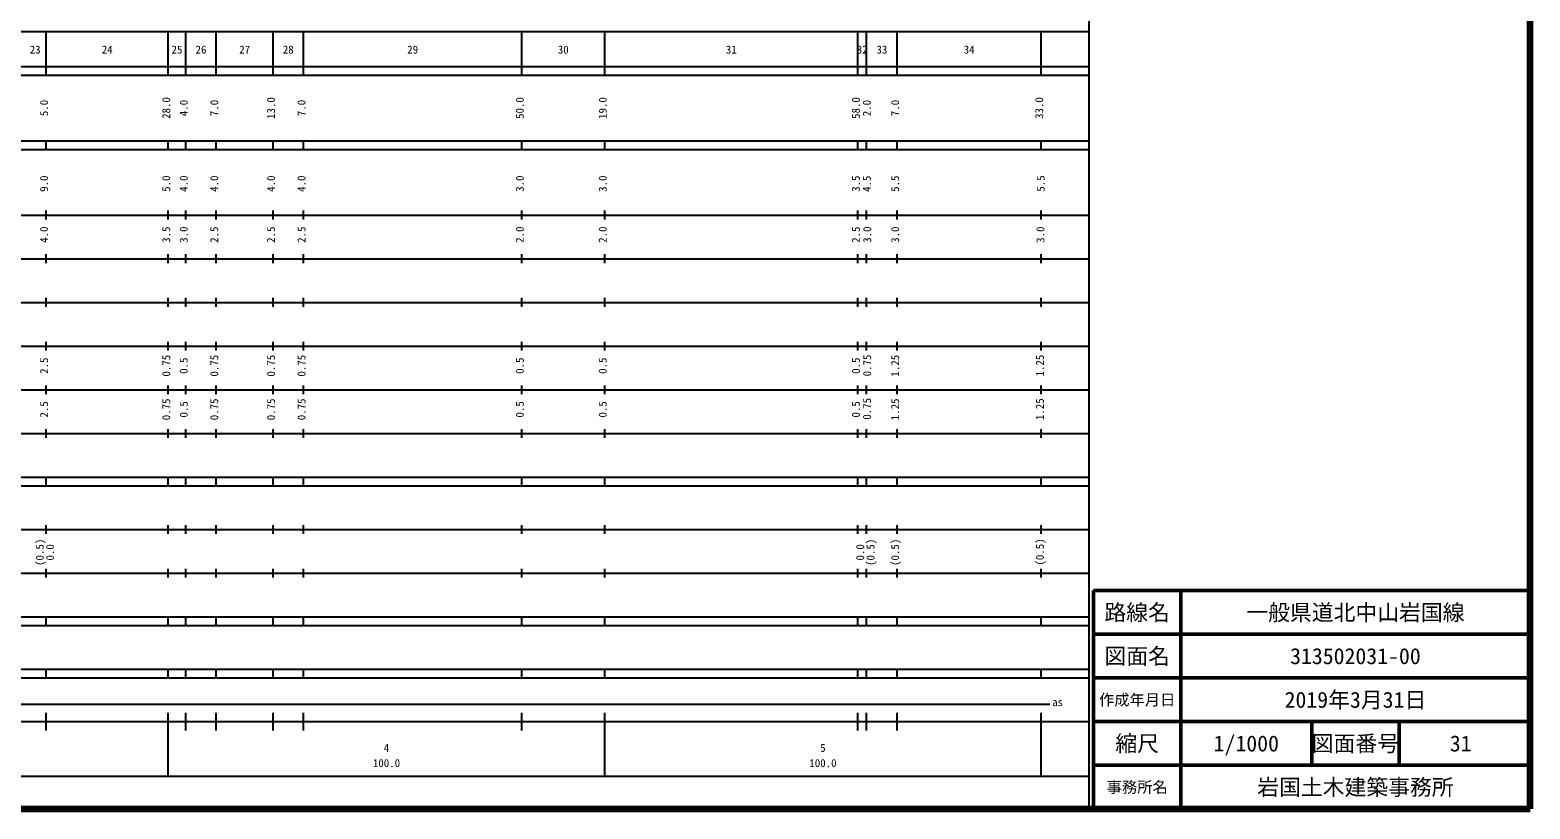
# Model space of a CAD drawing. Units: millimetres, scale not verified. Extents: x -12539 to 627461, y -205619 to 154381.
# Drawn here: x 283780 to 627461, y -205619 to -27262 of the extents above; entities that cross this region are included whole.
import ezdxf
from ezdxf.enums import TextEntityAlignment as Align

# ---------------------------------------------------------------- set-up
doc = ezdxf.new("R2010")
doc.units = ezdxf.units.MM
doc.header["$LTSCALE"] = 1000
for name, color, linetype, lineweight in [('M-TTL', 2, 'Continuous', 140), ('M-TTL-BAND', 7, 'Continuous', 25), ('M-TTL-FRAM', 2, 'Continuous', 50), ('M-TTL-LINE', 7, 'Continuous', 50)]:
    doc.layers.add(name, color=color, linetype=linetype, lineweight=lineweight)
doc.layers.add('M-TTL-TXT', color=7, linetype='Continuous')
doc.styles.add('ＭＳ ゴシック', font='')
doc.styles.get('ＭＳ ゴシック').set_extended_font_data('MS Gothic')

msp = doc.modelspace()

# ---------------------------------------------------------------- linework, layer by layer
at = {"layer": 'M-TTL'}
for p, q in [((627461, -205619), (627461, 154381)), ((-12539, -205619), (627461, -205619))]:
    msp.add_line(p, q, dxfattribs=at)
at = {"layer": 'M-TTL-BAND'}
for p, q in [((526461, -205619), (526461, 144381)), ((15461, -27619), (526461, -27619)), ((287461, -37619), (287461, -27619)), ((315461, -37619), (315461, -27619)), ((319461, -37619), (319461, -27619)), ((326461, -37619), (326461, -27619)), ((339461, -37619), (339461, -27619)), ((346461, -37619), (346461, -27619)), ((396461, -37619), (396461, -27619)), ((415461, -37619), (415461, -27619)), ((473461, -37619), (473461, -27619)), ((475461, -37619), (475461, -27619)), ((482461, -37619), (482461, -27619)), ((515461, -37619), (515461, -27619)), ((-12539, -35619), (526461, -35619)), ((-12539, -37619), (526461, -37619)), ((-12539, -52619), (526461, -52619)), ((-12539, -54619), (526461, -54619)), ((287461, -54619), (287461, -52619)), ((315461, -54619), (315461, -52619)), ((319461, -54619), (319461, -52619)), ((326461, -54619), (326461, -52619)), ((339461, -54619), (339461, -52619)), ((346461, -54619), (346461, -52619)), ((396461, -54619), (396461, -52619)), ((415461, -54619), (415461, -52619)), ((473461, -54619), (473461, -52619)), ((475461, -54619), (475461, -52619)), ((482461, -54619), (482461, -52619)), ((515461, -54619), (515461, -52619)), ((287461, -70619), (287461, -68619)), ((315461, -70619), (315461, -68619)), ((319461, -70619), (319461, -68619)), ((326461, -70619), (326461, -68619)), ((339461, -70619), (339461, -68619)), ((346461, -70619), (346461, -68619)), ((396461, -70619), (396461, -68619)), ((415461, -70619), (415461, -68619)), ((473461, -70619), (473461, -68619)), ((475461, -70619), (475461, -68619)), ((482461, -70619), (482461, -68619)), ((515461, -70619), (515461, -68619)), ((-12539, -69619), (526461, -69619)), ((287461, -80619), (287461, -78619)), ((315461, -80619), (315461, -78619)), ((319461, -80619), (319461, -78619)), ((326461, -80619), (326461, -78619)), ((339461, -80619), (339461, -78619)), ((346461, -80619), (346461, -78619)), ((396461, -80619), (396461, -78619)), ((415461, -80619), (415461, -78619)), ((473461, -80619), (473461, -78619)), ((475461, -80619), (475461, -78619)), ((482461, -80619), (482461, -78619)), ((515461, -80619), (515461, -78619)), ((-6539, -79619), (526461, -79619)), ((287461, -90619), (287461, -88619)), ((315461, -90619), (315461, -88619)), ((319461, -90619), (319461, -88619)), ((326461, -90619), (326461, -88619)), ((339461, -90619), (339461, -88619)), ((346461, -90619), (346461, -88619)), ((396461, -90619), (396461, -88619)), ((415461, -90619), (415461, -88619)), ((473461, -90619), (473461, -88619)), ((475461, -90619), (475461, -88619)), ((482461, -90619), (482461, -88619)), ((515461, -90619), (515461, -88619)), ((-539, -89619), (526461, -89619)), ((-6539, -99619), (526461, -99619)), ((287461, -100619), (287461, -98619)), ((315461, -100619), (315461, -98619)), ((319461, -100619), (319461, -98619)), ((326461, -100619), (326461, -98619)), ((339461, -100619), (339461, -98619)), ((346461, -100619), (346461, -98619)), ((396461, -100619), (396461, -98619)), ((415461, -100619), (415461, -98619)), ((473461, -100619), (473461, -98619)), ((475461, -100619), (475461, -98619)), ((482461, -100619), (482461, -98619)), ((515461, -100619), (515461, -98619)), ((-539, -109619), (526461, -109619)), ((287461, -110619), (287461, -108619)), ((315461, -110619), (315461, -108619)), ((319461, -110619), (319461, -108619)), ((326461, -110619), (326461, -108619)), ((339461, -110619), (339461, -108619)), ((346461, -110619), (346461, -108619)), ((396461, -110619), (396461, -108619)), ((415461, -110619), (415461, -108619)), ((473461, -110619), (473461, -108619)), ((475461, -110619), (475461, -108619)), ((482461, -110619), (482461, -108619)), ((515461, -110619), (515461, -108619)), ((-6539, -119619), (526461, -119619)), ((287461, -120619), (287461, -118619)), ((315461, -120619), (315461, -118619)), ((319461, -120619), (319461, -118619)), ((326461, -120619), (326461, -118619)), ((339461, -120619), (339461, -118619)), ((346461, -120619), (346461, -118619)), ((396461, -120619), (396461, -118619)), ((415461, -120619), (415461, -118619)), ((473461, -120619), (473461, -118619)), ((475461, -120619), (475461, -118619)), ((482461, -120619), (482461, -118619)), ((515461, -120619), (515461, -118619)), ((-12539, -129619), (526461, -129619)), ((287461, -131619), (287461, -129619)), ((315461, -131619), (315461, -129619)), ((319461, -131619), (319461, -129619)), ((326461, -131619), (326461, -129619)), ((339461, -131619), (339461, -129619)), ((346461, -131619), (346461, -129619)), ((396461, -131619), (396461, -129619)), ((415461, -131619), (415461, -129619)), ((473461, -131619), (473461, -129619)), ((475461, -131619), (475461, -129619)), ((482461, -131619), (482461, -129619)), ((515461, -131619), (515461, -129619)), ((-12539, -131619), (526461, -131619)), ((287461, -142619), (287461, -140619)), ((315461, -142619), (315461, -140619)), ((319461, -142619), (319461, -140619)), ((326461, -142619), (326461, -140619)), ((339461, -142619), (339461, -140619)), ((346461, -142619), (346461, -140619)), ((396461, -142619), (396461, -140619)), ((415461, -142619), (415461, -140619)), ((473461, -142619), (473461, -140619)), ((475461, -142619), (475461, -140619)), ((482461, -142619), (482461, -140619)), ((515461, -142619), (515461, -140619)), ((-3539, -141619), (526461, -141619)), ((287461, -152619), (287461, -150619)), ((315461, -152619), (315461, -150619)), ((319461, -152619), (319461, -150619)), ((326461, -152619), (326461, -150619)), ((339461, -152619), (339461, -150619)), ((346461, -152619), (346461, -150619)), ((396461, -152619), (396461, -150619)), ((415461, -152619), (415461, -150619)), ((473461, -152619), (473461, -150619)), ((475461, -152619), (475461, -150619)), ((482461, -152619), (482461, -150619)), ((515461, -152619), (515461, -150619)), ((-12539, -151619), (526461, -151619)), ((-12539, -161619), (526461, -161619)), ((-12539, -163619), (526461, -163619)), ((287461, -163619), (287461, -161619)), ((315461, -163619), (315461, -161619)), ((319461, -163619), (319461, -161619)), ((326461, -163619), (326461, -161619)), ((339461, -163619), (339461, -161619)), ((346461, -163619), (346461, -161619)), ((396461, -163619), (396461, -161619)), ((415461, -163619), (415461, -161619)), ((473461, -163619), (473461, -161619)), ((475461, -163619), (475461, -161619)), ((482461, -163619), (482461, -161619)), ((515461, -163619), (515461, -161619)), ((-12539, -173619), (526461, -173619)), ((287461, -175619), (287461, -173619)), ((315461, -175619), (315461, -173619)), ((319461, -175619), (319461, -173619)), ((326461, -175619), (326461, -173619)), ((339461, -175619), (339461, -173619)), ((346461, -175619), (346461, -173619)), ((396461, -175619), (396461, -173619)), ((415461, -175619), (415461, -173619)), ((473461, -175619), (473461, -173619)), ((475461, -175619), (475461, -173619)), ((482461, -175619), (482461, -173619)), ((515461, -175619), (515461, -173619)), ((-12539, -175619), (526461, -175619)), ((18461, -181619), (517419, -181619)), ((287461, -187619), (287461, -183619)), ((315461, -198119), (315461, -183619)), ((319461, -187619), (319461, -183619)), ((326461, -187619), (326461, -183619)), ((339461, -187619), (339461, -183619)), ((346461, -187619), (346461, -183619)), ((396461, -187619), (396461, -183619)), ((415461, -198119), (415461, -183619)), ((473461, -187619), (473461, -183619)), ((475461, -187619), (475461, -183619)), ((482461, -187619), (482461, -183619)), ((515461, -198119), (515461, -183619)), ((-12539, -185619), (516814, -185619)), ((516814, -185619), (525152, -185619)), ((525152, -185619), (526461, -185619)), ((15461, -198119), (526461, -198119))]:
    msp.add_line(p, q, dxfattribs=at)
at = {"layer": 'M-TTL-FRAM'}
for p, q in [((627461, -155619), (527461, -155619)), ((527461, -155619), (527461, -205619))]:
    msp.add_line(p, q, dxfattribs=at)
at = {"layer": 'M-TTL-LINE'}
for p, q in [((547461, -155619), (547461, -205619)), ((627461, -165619), (527461, -165619)), ((627461, -175619), (527461, -175619)), ((627461, -185619), (527461, -185619)), ((577461, -185619), (577461, -195619)), ((597461, -185619), (597461, -195619)), ((627461, -195619), (527461, -195619))]:
    msp.add_line(p, q, dxfattribs=at)

# ---------------------------------------------------------------- texts
at = {"layer": 'M-TTL-BAND', "style": 'ＭＳ ゴシック'}
for s, p in [('23', (284961, -33214)), ('24', (301461, -33214)), ('25', (317461, -33214)), ('26', (322961, -33214)), ('27', (332961, -33214)), ('28', (342961, -33214)), ('29', (371461, -33214)), ('30', (405961, -33214)), ('31', (444461, -33214)), ('32', (474461, -33214)), ('33', (478961, -33214)), ('34', (498961, -33214)), ('as', (519222, -182613)), ('4', (365461, -193096)), ('5', (465461, -193096)), ('100.0', (365461, -196586)), ('100.0', (465461, -196586))]:
    msp.add_text(s, height=1833, dxfattribs=at).set_placement(p, align=Align.BOTTOM_CENTER)
for s, p in [('5.0', (288461, -45119)), ('28.0', (316461, -45119)), ('4.0', (320461, -45119)), ('7.0', (327461, -45119)), ('13.0', (340461, -45119)), ('7.0', (347461, -45119)), ('50.0', (397461, -45119)), ('19.0', (416461, -45119)), ('58.0', (474461, -45119)), ('2.0', (476969, -45134)), ('7.0', (483461, -45119)), ('33.0', (516461, -45119)), ('9.0', (288461, -62445)), ('5.0', (316461, -62445)), ('4.0', (320461, -62445)), ('4.0', (327461, -62445)), ('4.0', (340461, -62445)), ('4.0', (347461, -62445)), ('3.0', (397461, -62445)), ('3.0', (416461, -62445)), ('3.5', (474461, -62445)), ('4.5', (476969, -62474)), ('5.5', (483461, -62445)), ('5.5', (516820, -62408)), ('4.0', (288461, -74119)), ('3.5', (316461, -74119)), ('3.0', (320461, -74119)), ('2.5', (327461, -74119)), ('2.5', (340461, -74119)), ('2.5', (347461, -74119)), ('2.0', (397461, -74119)), ('2.0', (416461, -74119)), ('2.5', (474461, -74119)), ('3.0', (477073, -74107)), ('3.0', (483461, -74119)), ('3.0', (516740, -74119)), ('2.5', (288461, -104119)), ('0.75', (316461, -104119)), ('0.5', (320461, -104119)), ('0.75', (327461, -104119)), ('0.75', (340461, -104119)), ('0.75', (347461, -104119)), ('0.5', (397461, -104119)), ('0.5', (416461, -104119)), ('0.5', (474461, -104119)), ('0.75', (477058, -104070)), ('1.25', (483461, -104119)), ('1.25', (516635, -104098)), ('2.5', (288461, -114119)), ('0.75', (316461, -114119)), ('0.5', (320461, -114119)), ('0.75', (327461, -114119)), ('0.75', (340461, -114119)), ('0.75', (347461, -114119)), ('0.5', (397461, -114119)), ('0.5', (416461, -114119)), ('0.5', (474461, -114119)), ('0.75', (477010, -113989)), ('1.25', (483461, -114119)), ('1.25', (516635, -114083)), ('(0.5)', (287461, -146855)), ('(0.5)', (477831, -146855)), ('(0.5)', (483461, -146855)), ('(0.5)', (516619, -146771)), ('0.0', (289831, -146855)), ('0.0', (475461, -146855))]:
    msp.add_text(s, height=1833, rotation=90, dxfattribs=at).set_placement(p, align=Align.BOTTOM_CENTER)
at = {"layer": 'M-TTL-TXT', "style": 'ＭＳ ゴシック'}
for s, height, p in [('路線名', 3666, (537461, -160619)), ('路線名', 3666, (537461, -160619)), ('一般県道北中山岩国線', 3666, (587461, -160619)), ('図面名', 3666, (537461, -170619)), ('図面名', 3666, (537461, -170619)), ('313502031-00', 3666, (587461, -170619)), ('2019年3月31日', 3666, (587461, -180619)), ('作成年月日', 2566, (537461, -180619)), ('作成年月日', 2566, (537461, -180619)), ('縮尺', 3666, (537461, -190619)), ('縮尺', 3666, (537461, -190619)), ('1/1000', 3666, (562461, -190619)), ('図面番号', 3666, (587461, -190619)), ('図面番号', 3666, (587461, -190619)), ('31', 3666, (611586, -190619)), ('事務所名', 2566, (537461, -200619)), ('事務所名', 2566, (537461, -200619)), ('岩国土木建築事務所', 3666, (587461, -200619))]:
    msp.add_text(s, height=height, dxfattribs=at).set_placement(p, align=Align.MIDDLE_CENTER)

doc.saveas('drawing.dxf')
